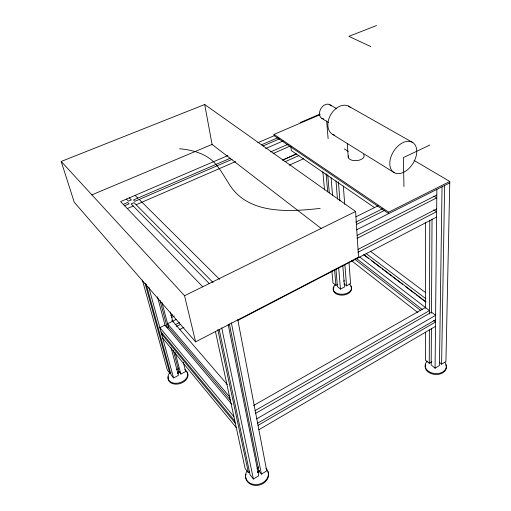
<?xml version="1.0" encoding="UTF-8"?>
<svg xmlns="http://www.w3.org/2000/svg" width="511" height="511" viewBox="0 0 511 511"><rect width="100%" height="100%" fill="white"/><g stroke="black" fill="none" stroke-linecap="round" stroke-linejoin="round"><path stroke-width="0.77" d="M431.865 361.737L429.259 363.315L429.387 329.914M429.444 314.003L429.796 220.158M431.405 328.298L431.188 364.931L435.078 368.182L439.434 365.518L442.053 186.777M431.488 313.173L432.038 219.206M435.078 368.182L436.867 189.383M414.057 160.428L449.795 181.475L445.924 361.558L441.6 364.196L444.634 185.48M219.149 329.301L250.083 474.821L253.405 479.024L258.764 475.754L228.162 324.491M229.356 323.917L258.911 471.001L261.428 474.131L266.742 470.887L237.781 319.65M257.582 471.813L258.911 471.001M215.406 331.364L245.165 468.6L248.435 472.732L249.77 471.928M258.86 429.738L435.493 326.376M257.608 423.21L435.564 319.777M258.029 425.401L435.538 321.987L433.698 320.557M256.765 418.809L435.608 315.332L431.495 312.176L255.315 413.527M254.957 410.703L429.457 310.605L359.635 256.956M253.577 405.504L425.408 307.501M177.751 372.353L178.959 371.714L173.248 350.195M146.152 284.122L171.07 374.774L173.58 377.955L178.441 375.368L171.038 347.652M178.959 371.714L180.862 374.078L185.685 371.51L183.289 362.235M335.931 269.144L337.445 286.588L340.46 289.111L344.516 286.952L342.798 265.496M344.261 284.001L346.541 285.879L350.565 283.733L348.981 262.296M142.371 280.06L167.353 370.06L169.824 373.196L171.032 372.557M331.888 270.945L332.968 282.851L335.951 285.336L337.765 284.378M237.915 320.365L436.503 217.13M195.611 341.859L358.543 257.205L355.599 211.484L204.707 104.512L61.205 161.457L74.255 202.26L195.611 341.859L184.541 295.728L61.205 161.457M357.956 252.306L436.56 211.701L433.711 209.887M358.039 249.413L436.586 208.967M357.112 238.343L436.694 197.885L433.813 196.103M179.661 329.518L183.915 327.353M175.203 324.696L179.47 322.537M162.849 333.325L161.572 333.97L235.341 423.287M176.455 326.433L180.709 324.281M357.189 235.379L436.726 195.081M356.359 229.905L449.769 182.893M167.129 327.577L168.413 326.931L230.729 400.567M320.027 114.7L274.024 134.406L388.673 212.186L449.795 181.475M176.25 319.401L167.57 323.763L230.027 397.29M170.904 315.555L172.335 314.846M356.461 224.463L385.019 210.174M171.492 317.427L174.34 316.002M355.733 222.164L382.809 208.66M355.937 216.805L378.095 205.818M184.541 295.728L355.599 211.484M429.93 145.003L403.39 157.599L403.952 186.553M289.22 165.187L303.783 158.646M285.119 161.725L298.961 155.548M282.685 159.988L295.767 154.169M282.787 160.09L296.616 153.945M273.091 153.556L289.858 146.197M270.543 151.927L288.089 144.262M127.316 208.565L133.205 206.01M136.137 204.739L235.648 161.553M265.656 148.529L283.215 140.902M124.607 205.754L129.008 203.857L127.654 202.471L123.266 204.362M232.173 159.285L134.847 201.334L133.48 199.961L230.633 158.084M262.922 146.005L279.76 138.73M261.325 144.856L278.131 137.612M227.944 155.542L120.596 201.596L202.758 286.818M257.748 142.761L274.726 135.472M300.161 122.576L319.982 114.094M91.846 194.876L212.084 144.434L321.298 228.526M376.53 25.55L348.885 36.345L370.833 46.61M320.173 208.405C289.437 211.784 248.346 214.792 229.439 184.573C224.329 176.704 220.005 168.202 213.259 161.546C204.202 152.981 191.657 149.902 179.585 148.758M348.496 106.109L412.747 142.518A17.687 11.427 -58 0 1 406.852 170.297A17.687 11.427 -58 0 1 390.225 159.553A17.687 11.427 -58 0 1 412.747 142.518M329.921 104.749L336.781 108.728M321.789 118.392L328.547 122.493M332.501 134.342L394.09 172.577M344.235 148.867L348.215 151.377M374.461 207.575L291.334 150.604L290.816 146.21M370.462 251.316L425.312 292.407M366.151 253.565L425.899 298.782M363.985 254.689L426.174 301.995M363.787 254.823L368.227 258.202M371.395 260.61L380.899 267.847M382.171 268.812L391.675 276.049M392.94 277.013L402.451 284.244M405.619 286.658L415.124 293.895M416.388 294.86L425.261 301.611M356.122 258.285L422.265 309.487M354.998 259.416L420.381 310.215M351.517 260.667L417.902 312.604M439.256 362.267L441.6 364.196M429.259 363.315L425.427 360.114L425.42 332.22M135.096 195.374L137.823 198.089M139.196 199.45L219.583 279.357M129.321 197.853L131.346 199.897L128.44 201.155L126.421 199.098M213.106 282.557L134.074 202.656L131.148 203.915L209.293 283.592M171.817 320.173L227.248 384.534M231.873 404.335L165.002 325.053L159.841 327.647L233.917 416.721M160.997 331.869L234.868 421.109M162.709 338.141L236.28 427.605M145.06 283.407L169.824 373.196M148.765 287.099L173.58 377.955M157.471 296.846L165.283 326.101M159.981 300.251L167.327 327.915M161.955 302.493L168.662 327.896M175.171 352.526L180.862 374.078M170.316 311.985L172.91 322.032M217.814 329.659L248.435 472.732M221.71 327.826L253.405 479.024M231.368 322.831L261.428 474.131M204.707 104.512L212.084 144.434M274.024 134.406L274.19 135.702L388.718 213.617L388.673 212.186M322.85 171.734L324.511 189.99M326.082 173.676L327.692 191.887M334.545 269.501L335.951 285.336M327.717 174.781L329.308 193.024M326.631 120.883L328.126 138.698M331.083 177.809L332.559 195.304M338.652 267.649L340.46 289.111M336.008 180.939L337.471 199.169M338.423 181.82L339.911 200.88M344.868 264.43L346.541 285.879M343.354 186.087L344.701 204.343M347.308 143.712L348.221 157.164M425.382 222.24L425.414 308.312M334.782 135.249A16.231 11.478 -59.5 0 1 330.649 114.847A16.231 11.478 -59.5 0 1 350.508 107.54M323.757 118.993A7.94 5.73 -59.9 0 1 320.793 108.805A7.94 5.73 -59.9 0 1 331.122 105.879M363.589 154.45A8.004 4.203 -4.4 0 1 356.761 160.607A8.004 4.203 -4.4 0 1 348.432 155.861M258.374 466.85A3.136 2.542 -14.8 0 1 256.944 468.843M265.944 468.248A11.587 9.485 -15.1 0 1 265.126 480.985A11.587 9.485 -15.1 0 1 250.013 483.17A11.587 9.485 -15.1 0 1 247.043 470.989M267.841 471.532A11.574 9.485 -15.1 0 1 259.371 485.035A11.574 9.485 -15.1 0 1 245.695 477.108M245.836 475.243A11.574 9.485 -15.1 0 1 246.053 474.355M259.109 470.88A3.155 2.568 -14.9 0 1 257.729 472.624A3.123 2.542 -14.9 0 0 259.122 470.599M444.902 362.414A10.642 7.601 3.8 0 1 442.379 372.2A10.642 7.601 3.8 0 1 428.39 371.254A10.642 7.601 3.8 0 1 427.234 361.22M445.777 364.688A10.629 7.608 3.8 0 1 436.324 374.525A10.629 7.608 3.8 0 1 425.446 364.79M178.39 367.977A2.753 1.91 -16.8 0 1 176.538 369.734M184.758 369.594A10.182 7.135 -17 0 1 185.295 379.59A10.182 7.135 -17 0 1 171.594 382.483A10.182 7.135 -17 0 1 169.812 372.749M186.291 371.388A10.169 7.135 -17.1 0 1 179.993 383.589A10.169 7.135 -17.1 0 1 168.33 376.671M179.374 371.612A2.766 1.929 -16.9 0 1 177.515 373.388A2.74 1.91 -16.9 0 0 179.355 371.625M344.19 280.341A2.491 1.61 -4.3 0 1 343.686 281.28M350.744 286.179A9.217 6.023 -4.3 0 1 342.427 295.141A9.217 6.023 -4.3 0 1 334.098 286.895M344.497 283.816A2.51 1.629 -4.3 0 1 344.133 284.787A2.485 1.61 -4.3 0 0 344.478 283.829M349.096 283.867A9.224 6.017 -4.3 0 1 348.866 292.247A9.224 6.017 -4.3 0 1 336.085 292.95A9.224 6.017 -4.3 0 1 335.376 284.627"/></g></svg>
